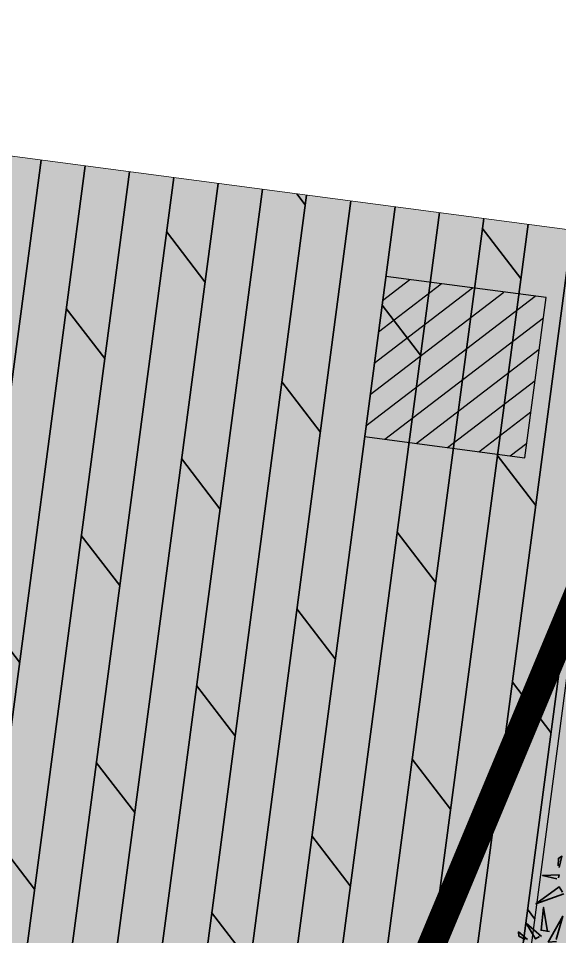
# Model space of a CAD drawing. Header units: millimetres. Extents: x -176651 to 424033, y -469666 to 486614.
# Drawn here: x 143685 to 144454, y 97194 to 98501 of the extents above; entities that cross this region are included whole.
import ezdxf

# ---------------------------------------------------------------- set-up
doc = ezdxf.new("R2010")
doc.units = ezdxf.units.MM
doc.linetypes.add('1625E_Roof Plan$0$DASHED', pattern=[0.75, 0.5, -0.25])
for name, color, linetype in [('1625_East Villa$0$ad-Elevation 10', 8, 'Continuous'), ('1625_East Villa$0$ad-Verandah', 8, 'Continuous'), ('1625E_Columns$0$ad-MS Column', 8, 'Continuous'), ('1625E_Roof Plan$0$ad-Secondary Roof', 8, 'Continuous'), ('ad-Plinth', 8, 'Continuous'), ('ad-Verandah', 33, 'Continuous')]:
    doc.layers.add(name, color=color, linetype=linetype)
doc.layers.add('1625_East Villa$0$ad-Landscape', color=8, linetype='Continuous', lineweight=35)

# ---------------------------------------------------------------- blocks, each defined once
blk = doc.blocks.new('A$C92fa9908')
at = {"layer": 'ad-Verandah', "lineweight": 9}
blk.add_lwpolyline([(12120, 13620), (13650, 13620), (13650, 8645), (12120, 8645)], close=True, dxfattribs=at)
blk = doc.blocks.new('zw$C194')
at = {"layer": 'ad-Plinth', "ltscale": 5, "rotation": 352.47038764227}
blk.add_blockref('A$C92fa9908', (-62608.4, -342283.4), dxfattribs=at)
blk = doc.blocks.new('1625_East Villa$0$bamboo')
at = {"layer": '1625_East Villa$0$ad-Landscape', "color": 76}
for points in [[(1203.3, -511.5), (1247, -502.3), (1187.1, -651.7), (1205.5, -522.4)], [(1286.7, -528.1), (1379.3, -588.5), (1317.2, -510.3), (1297.6, -525.8)], [(1361, -501.1), (1413.9, -535.6), (1409.3, -513.8), (1371.9, -498.8)], [(1247.5, -559.2), (1293.6, -560.9), (1297, -685.7), (1258.5, -556.9)], [(1198, -772.2), (1339.9, -698.7), (1226.5, -806.7), (1205.1, -780.8)], [(1246.3, -848.3), (1324.9, -855.9), (1236.2, -871.1), (1237.7, -855.4)], [(1240.3, -911.2), (1234.3, -974.1), (1251.5, -959.9), (1247.4, -919.8)]]:
    blk.add_lwpolyline(points, dxfattribs=at)
blk = doc.blocks.new('1625_East Villa$0$zw$959F')
at = {"transparency": 33554559}
h = blk.add_hatch(color=43, dxfattribs=at)
h.dxf.hatch_style = 1
h.paths.add_polyline_path([(0, 0), (1530, 0), (1530, -4975), (0, -4975)])
h = blk.add_hatch(dxfattribs=at)
h.set_pattern_fill('GRASS', color=74, angle=180)
h.set_pattern_definition([(270, (2430, 4e-12), (17.96051, -17.96051), [4.7625, -31.15852]), (225, (2430, 4e-12), (17.96051, -17.96051), [4.7625, -20.6375]), (315, (2430, 4e-12), (17.96051, 17.96051), [4.7625, -20.6375])])
h.paths.add_polyline_path([(2430, -3375), (1530, -3375), (1530, 0), (2430, 0)])
h = blk.add_hatch(color=256, dxfattribs=at)
h.dxf.hatch_style = 1
h.set_gradient(color1=(153, 204, 0), color2=(63, 127, 0), tint=1, name='INVSPHERICAL')
h.paths.add_polyline_path([(2430, -3375), (1530, -3375), (1530, 0), (2430, 0)])
at = {"layer": '1625_East Villa$0$ad-Landscape', "transparency": 33554687}
h = blk.add_hatch(dxfattribs=at)
h.set_pattern_fill('DOLMIT', color=44, scale=10, angle=270)
h.set_pattern_definition([(270, (-454666.75, 133732.39), (63.5, -1e-14), []), (315, (-454666.75, 133732.4), (126.999913, 126.999913), [89.80256, -179.60512])])
h.paths.add_polyline_path([(0, 0), (1530, 0), (1530, -4975), (0, -4975)])
at = {"layer": '1625_East Villa$0$ad-Elevation 10'}
blk.add_lwpolyline([(2430, -3375), (1530, -3375), (1530, 0), (2430, 0)], close=True, dxfattribs=at)
at = {"layer": '1625_East Villa$0$ad-Verandah', "lineweight": 9}
blk.add_lwpolyline([(0, 0), (1530, 0), (1530, -4975), (0, -4975)], close=True, dxfattribs=at)
at = {"layer": '1625_East Villa$0$ad-Landscape', "linetype": 'Continuous', "xscale": 0.2620739326953535, "yscale": 0.2620739326953535, "zscale": 0.2620739326953535, "rotation": 180}
blk.add_blockref('1625_East Villa$0$bamboo', (1880, -1140.6), dxfattribs=at)
blk = doc.blocks.new('1625E_Roof Plan')
at = {"layer": '1625E_Roof Plan$0$ad-Secondary Roof', "linetype": '1625E_Roof Plan$0$DASHED', "ltscale": 2, "const_width": 40}
blk.add_lwpolyline([(13950, 14220), (13138.3, 11207.5), (13950, 8195)], close=True, dxfattribs=at)
blk = doc.blocks.new('1625E_Columns$0$A$C42b14ea2')
at = {"layer": '1625E_Columns$0$ad-MS Column'}
h = blk.add_hatch(dxfattribs=at)
h.set_pattern_fill('ANSI31', color=256, scale=10)
h.set_pattern_definition([(45, (-1729784.14, 638048.958), (-22.4506403, 22.4506403), [])])
h.paths.add_polyline_path([(0, 0), (230, 0), (230, 230), (0, 230)])
blk.add_lwpolyline([(0, 0), (230, 0), (230, 230), (0, 230)], close=True, dxfattribs=at)
blk = doc.blocks.new('1625E_Columns')
blk.add_blockref('1625E_Columns$0$A$C42b14ea2', (13320, 13290))
blk = doc.blocks.new('1625_East Villa')
at = {"layer": '1625_East Villa$0$ad-Verandah'}
blk.add_blockref('1625_East Villa$0$zw$959F', (12120, 13620), dxfattribs=at)
for name in ['1625E_Roof Plan', '1625E_Columns']:
    blk.add_blockref(name, (0, 0))
blk = doc.blocks.new("All Plot's Villa Plans")
at = {"ltscale": 5, "rotation": 352.4703876422526}
blk.add_blockref('1625_East Villa', (129230.4, 86475.4), dxfattribs=at)

msp = doc.modelspace()

# ---------------------------------------------------------------- block references
at = {"ltscale": 5}
msp.add_blockref("All Plot's Villa Plans", (0, 0), dxfattribs=at)

# ---------------------------------------------------------------- next in the draw order: block references
msp.add_blockref('zw$C194', (191838.8, 428758.8), dxfattribs=at)

doc.saveas('drawing.dxf')
